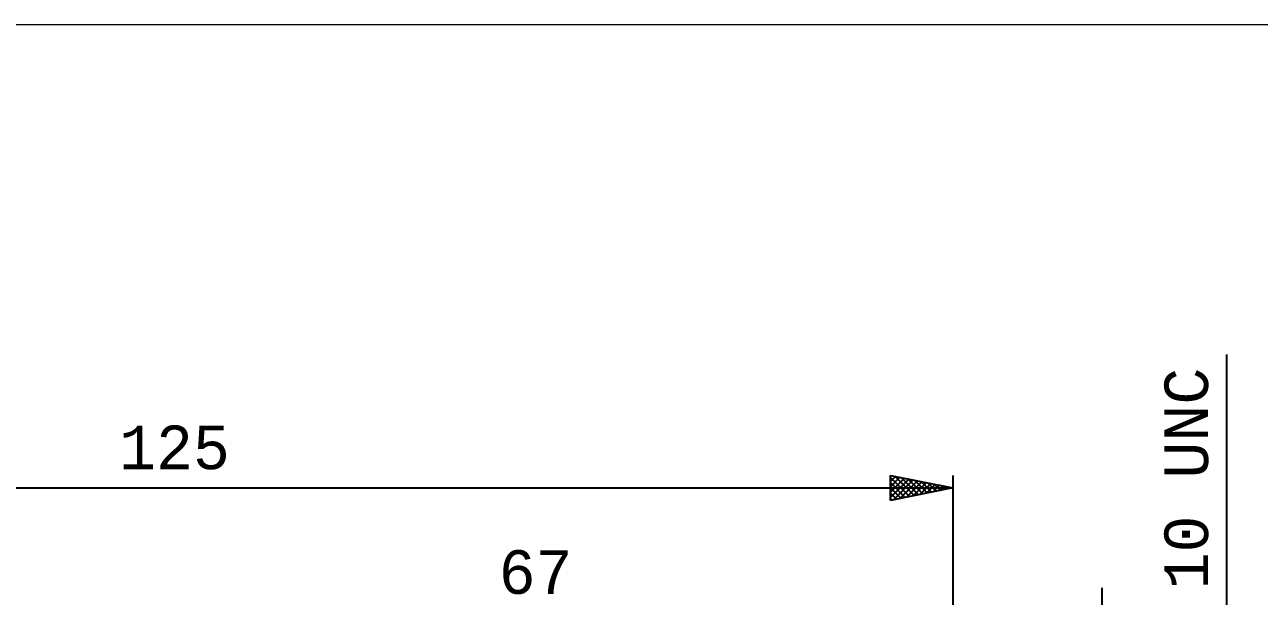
# Model space of a CAD drawing. Header units: millimetres. Extents: x -99 to 154, y -57 to 79.
# Drawn here: x -7.5 to 91.6, y 32.8 to 78.7 of the extents above; entities that cross this region are included whole.
import ezdxf
from ezdxf.enums import TextEntityAlignment as Align

# ---------------------------------------------------------------- set-up
doc = ezdxf.new("R2010")
doc.units = ezdxf.units.MM
doc.header["$LTSCALE"] = 8
for name, color, linetype in [('2', 7, 'CONTINUOUS'), ('INFTOTAL', 9, 'CONTINUOUS'), ('SK2', 7, 'CONTINUOUS')]:
    doc.layers.add(name, color=color, linetype=linetype)
doc.styles.get("Standard").update_dxf_attribs({"font": 'Monospac821 BT'})

msp = doc.modelspace()

# ---------------------------------------------------------------- linework, layer by layer
at = {"layer": '2', "color": 7, "linetype": 'CONTINUOUS', "lineweight": 25}
for p, q in [((89, -16.525), (89, 52.225)), ((79, -15.13), (79, 33.505))]:
    msp.add_line(p, q, dxfattribs=at)
at = {"layer": 'INFTOTAL', "color": 9, "linetype": 'CONTINUOUS', "lineweight": 18}
msp.add_line((108.9, 78.677), (-99, 78.677), dxfattribs=at)
at = {"layer": 'SK2', "color": 7, "linetype": 'CONTINUOUS', "lineweight": 25}
for p, q in [((62, 40.525), (62, 42.525)), ((62, 42.525), (67, 41.525)), ((62, 42.462), (62.052, 42.515)), ((62, 42.038), (62.406, 42.444)), ((62, 41.614), (62.759, 42.373)), ((62, 42.369), (63.537, 40.832)), ((62, 41.19), (63.113, 42.302)), ((62, 40.765), (63.466, 42.232)), ((62, 41.945), (63.183, 40.762)), ((62.23, 40.571), (63.82, 42.161)), ((62.335, 42.458), (63.89, 40.903)), ((62.76, 40.677), (64.174, 42.09)), ((62.866, 42.352), (64.244, 40.974)), ((63.291, 40.783), (64.527, 42.02)), ((63.396, 42.246), (64.597, 41.044)), ((63.821, 40.889), (64.881, 41.949)), ((63.926, 42.14), (64.951, 41.115)), ((64.351, 40.995), (65.234, 41.878)), ((64.457, 42.034), (65.304, 41.186)), ((64.882, 41.101), (65.588, 41.807)), ((64.987, 41.928), (65.658, 41.257)), ((65.412, 41.207), (65.941, 41.737)), ((65.517, 41.822), (66.012, 41.327)), ((65.942, 41.313), (66.295, 41.666)), ((66.048, 41.715), (66.365, 41.398)), ((67, 42.525), (67, 9.525)), ((-58, 41.525), (67, 41.525)), ((67, 41.525), (62, 40.525)), ((62, 41.52), (62.83, 40.691)), ((62, 41.096), (62.476, 40.62)), ((62, 40.672), (62.122, 40.549)), ((66.473, 41.42), (66.648, 41.595)), ((66.578, 41.609), (66.719, 41.469))]:
    msp.add_line(p, q, dxfattribs=at)

# ---------------------------------------------------------------- texts
at = {"layer": '2', "color": 7, "linetype": 'CONTINUOUS', "lineweight": 25}
msp.add_text('3/4 - 10 UNC', height=3.5, rotation=90, dxfattribs=at).set_placement((87.5, 33.375), align=Align.CENTER)
msp.add_text('67', height=3.5, dxfattribs=at).set_placement((33.5, 33.025), align=Align.CENTER)
at = {"layer": 'SK2', "color": 7, "linetype": 'CONTINUOUS', "lineweight": 25}
msp.add_text('125', height=3.5, dxfattribs=at).set_placement((4.5, 43.025), align=Align.CENTER)

doc.saveas('drawing.dxf')
